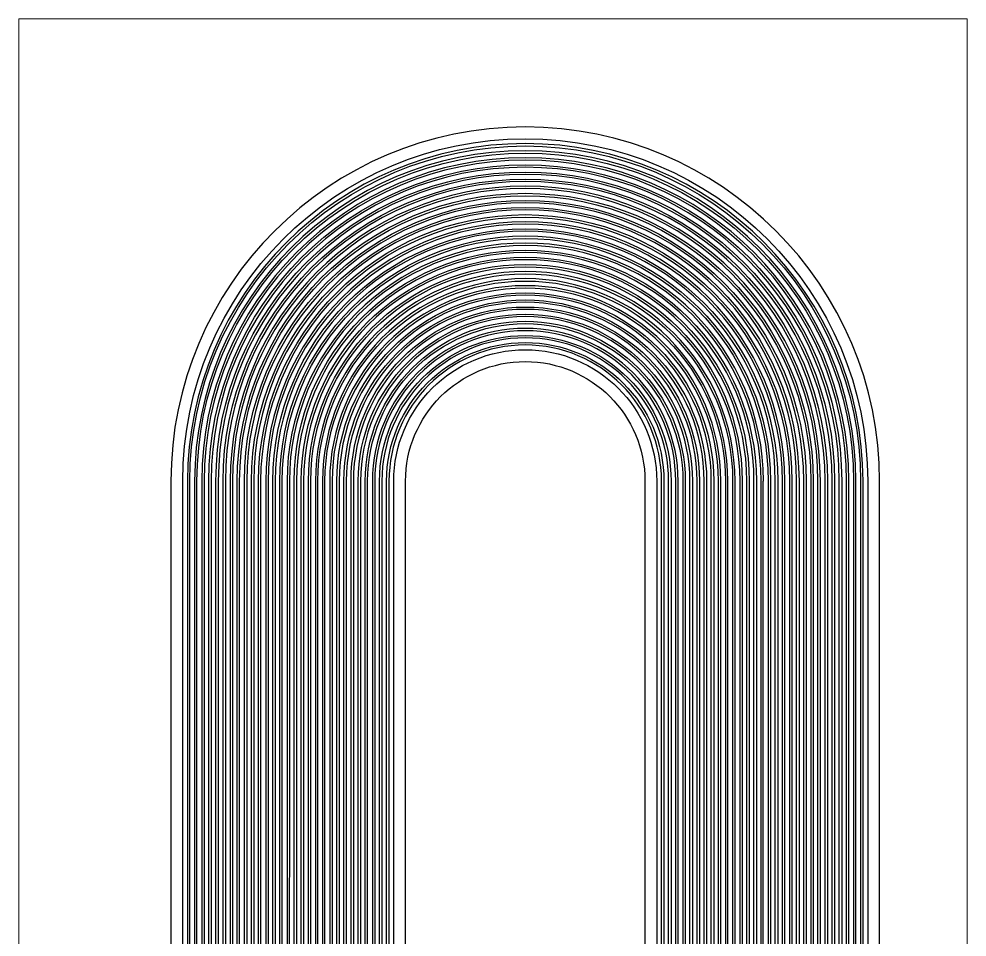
# Model space of a CAD drawing. Header units: millimetres. Extents: x -11.4 to 40, y -7.5 to 70.
# Drawn here: x 0 to 40, y 31.25 to 70 of the extents above; entities that cross this region are included whole.
import ezdxf

# ---------------------------------------------------------------- set-up
doc = ezdxf.new("R2010")
doc.units = ezdxf.units.MM
for name, color, linetype in [('Cut Through All', 3, 'Continuous'), ('DEF POINTS', 7, 'Continuous'), ('Metal Tracks', 2, 'Continuous')]:
    doc.layers.add(name, color=color, linetype=linetype)

msp = doc.modelspace()

# ---------------------------------------------------------------- linework, layer by layer
at = {"layer": 'Cut Through All'}
for points in [[(36.311, 23.841), (36.311, 50.491, 1), (6.411, 50.491), (6.411, 23.865, -0.198912)], [(16.311, 23.865), (16.311, 50.491, -1), (26.411, 50.491), (26.411, 23.841, -0.198912)]]:
    msp.add_lwpolyline(points, format="xyb", dxfattribs=at)
at = {"layer": 'DEF POINTS', "linetype": 'Continuous', "lineweight": 0}
msp.add_lwpolyline([(0, 0), (0, 70), (40, 70), (40, 0)], close=True, dxfattribs=at)
at = {"layer": 'Metal Tracks'}
for points in [[(6.911, 23.865), (6.911, 50.491, -1), (35.811, 50.491), (35.811, 23.007, 0.198912)], [(35.611, 22.924), (35.611, 50.491, 1), (7.111, 50.491), (7.111, 23.036, -0.198912)], [(7.211, 22.995), (7.211, 50.491, -1), (35.511, 50.491), (35.511, 22.883, 0.198912)], [(35.311, 22.8), (35.311, 50.491, 1), (7.411, 50.491), (7.411, 22.912, -0.198912)], [(4.511, 17.015), (4.361, 17.015), (4.361, 19.555, -0.198912), (4.42, 19.696), (7.453, 22.729, 0.198912), (7.511, 22.871), (7.511, 50.491, -1), (35.211, 50.491), (35.211, 22.758, 0.198912), (35.27, 22.617), (36.526, 21.361, -0.198912), (36.585, 21.219), (36.585, 9.25, 0.414214), (36.685, 9.15), (37.568, 9.15, -0.414214), (37.668, 9.05)], [(35.011, 22.675), (35.011, 50.491, 1), (7.711, 50.491), (7.711, 22.788, -0.198912)], [(34.911, 22.634), (34.911, 50.491, 1), (7.811, 50.491), (7.811, 22.746, -0.198912)], [(4.711, 17.044), (4.861, 17.044), (4.861, 19.348, -0.198912), (4.92, 19.489), (7.953, 22.522, 0.198912), (8.011, 22.664), (8.011, 50.491, -1), (34.711, 50.491), (34.711, 22.551, 0.198912), (34.77, 22.41), (35.516, 21.663, -0.198912), (35.575, 21.522), (35.575, 17.288, 0.414214), (35.675, 17.188), (36.298, 17.188, 0.414214), (36.398, 17.288)], [(34.611, 22.51), (34.611, 50.491, 1), (8.111, 50.491), (8.111, 22.622, -0.198912)], [(36.398, 9.05, 0.414214), (36.298, 9.15), (35.415, 9.15, -0.414214), (35.315, 9.25), (35.315, 21.216, 0.198912), (35.256, 21.358), (34.37, 22.244, -0.198912), (34.311, 22.385), (34.311, 50.491, 1), (8.411, 50.491), (8.411, 22.519, -0.198912), (8.338, 22.342), (5.334, 19.338, 0.198912), (5.261, 19.161), (5.261, 17.052), (5.411, 17.052)], [(8.311, 22.539), (8.311, 50.491, -1), (34.411, 50.491), (34.411, 22.427, 0.198912)], [(8.611, 22.436), (8.611, 50.491, -1), (34.111, 50.491), (34.111, 22.303, 0.198912)], [(35.128, 17.288, -0.414214), (35.028, 17.188), (34.405, 17.188, -0.414214), (34.305, 17.288), (34.305, 21.519, 0.198912), (34.246, 21.661), (33.87, 22.037, -0.198912), (33.811, 22.178), (33.811, 50.491, 1), (8.911, 50.491), (8.911, 22.311, -0.198912), (8.838, 22.135), (5.834, 19.131, 0.198912), (5.761, 18.954), (5.761, 17.081), (5.611, 17.081)], [(34.011, 22.261), (34.011, 50.491, 1), (8.711, 50.491), (8.711, 22.394, -0.198912)], [(33.711, 22.137), (33.711, 50.491, 1), (9.011, 50.491), (9.011, 22.27, -0.198912)], [(9.211, 22.187), (9.211, 50.491, -1), (33.511, 50.491), (33.511, 22.054, 0.198912)], [(9.311, 22.146), (9.311, 50.491, -1), (33.411, 50.491), (33.411, 22.013, 0.198912)], [(6.211, 17.039), (6.361, 17.039), (6.361, 18.706, -0.198912), (6.434, 18.883), (9.438, 21.886, 0.198912), (9.511, 22.063), (9.511, 50.491, -1), (33.211, 50.491), (33.211, 21.93, 0.198912), (33.27, 21.788), (33.886, 21.172, -0.198912), (33.945, 21.031), (33.945, 5.288, 0.414214), (34.045, 5.188), (35.028, 5.188, 0.414214), (35.128, 5.288), (35.128, 9.05)], [(6.461, 17.163), (6.461, 13.318, 0.414214), (6.561, 13.218), (9.861, 13.218, 0.414214), (9.961, 13.318), (9.961, 13.668, 0.414214), (9.861, 13.768), (6.761, 13.768, -0.414214), (6.661, 13.868), (6.661, 18.588), (6.661, 18.602, -0.198912), (6.72, 18.744), (9.738, 21.762, 0.198912), (9.811, 21.939), (9.811, 50.491, -1), (32.911, 50.491), (32.911, 21.806, 0.198912), (32.97, 21.664), (32.976, 21.658, -0.198912), (33.035, 21.516), (33.035, 17.288, 0.414214), (33.135, 17.188), (33.758, 17.188, 0.414214), (33.858, 17.288)], [(33.111, 21.888), (33.111, 50.491, 1), (9.611, 50.491), (9.611, 22.022, -0.198912)], [(32.811, 21.764), (32.811, 50.491, 1), (9.911, 50.491), (9.911, 17.263, -0.414214)], [(10.111, 16.713), (10.111, 50.491, -1), (32.611, 50.491), (32.611, 21.681, 0.198912)], [(10.211, 16.584), (10.211, 50.491, -1), (32.511, 50.491), (32.511, 21.64, 0.198912)], [(32.311, 21.557), (32.311, 50.491, 1), (10.411, 50.491), (10.411, 16.034, -0.414214)], [(32.211, 21.516), (32.211, 50.491, 1), (10.511, 50.491), (10.511, 15.905, -0.414214)], [(10.711, 15.355), (10.711, 50.491, -1), (32.011, 50.491), (32.011, 21.397, -0.198912)], [(31.911, 21.438), (31.911, 50.491, 1), (10.811, 50.491), (10.811, 15.226, -0.414214)], [(11.011, 14.676), (11.011, 50.491, -1), (31.711, 50.491), (31.711, 21.521, -0.198912)], [(11.111, 14.547), (11.111, 50.491, -1), (31.611, 50.491), (31.611, 21.521, -0.198912)], [(31.411, 50.491, 1), (11.311, 50.491), (11.311, 13.997, -0.414214)], [(31.011, 21.811), (31.011, 50.491, 1), (11.711, 50.491), (11.711, 14.676, 0.414214)], [(11.911, 15.226), (11.911, 50.491, -1), (30.811, 50.491), (30.811, 21.894, -0.198912)], [(30.711, 21.935), (30.711, 50.491, 1), (12.011, 50.491), (12.011, 15.355, 0.414214)], [(12.211, 15.905), (12.211, 50.491, -1), (30.511, 50.491), (30.511, 22.018, -0.198912)], [(12.311, 16.034), (12.311, 50.491, -1), (30.411, 50.491), (30.411, 22.06, -0.198912)], [(30.211, 22.142), (30.211, 50.491, 1), (12.511, 50.491), (12.511, 16.584, 0.414214)], [(12.611, 16.713), (12.611, 50.491, -1), (30.111, 50.491), (30.111, 22.184, -0.198912)], [(29.911, 22.267), (29.911, 50.491, 1), (12.811, 50.491), (12.811, 17.263, 0.414214)], [(12.911, 21.939), (12.911, 50.491, -1), (29.811, 50.491), (29.811, 22.308, -0.198912)], [(29.611, 22.391), (29.611, 50.491, 1), (13.111, 50.491), (13.111, 22.022, 0.198912)], [(29.511, 22.432), (29.511, 50.491, 1), (13.211, 50.491), (13.211, 22.063, 0.198912)], [(13.411, 22.146), (13.411, 50.491, -1), (29.311, 50.491), (29.311, 22.515, -0.198912)], [(29.211, 22.557), (29.211, 50.491, 1), (13.511, 50.491), (13.511, 22.187, 0.198912)], [(13.711, 22.27), (13.711, 50.491, -1), (29.011, 50.491), (29.011, 22.639, -0.198912)], [(28.911, 22.681), (28.911, 50.491, 1), (13.811, 50.491), (13.811, 22.311, 0.198912)], [(14.011, 22.394), (14.011, 50.491, -1), (28.711, 50.491), (28.711, 22.764, -0.198912)], [(28.611, 22.805), (28.611, 50.491, 1), (14.111, 50.491), (14.111, 22.436, 0.198912)], [(12.854, 10.502), (17.361, 10.502, 0.414192), (17.461, 10.602), (17.461, 19.161, 0.198912), (17.388, 19.338), (14.384, 22.342, -0.198912), (14.311, 22.519), (14.311, 50.491, -1), (28.411, 50.491), (28.411, 22.888, -0.198912), (28.353, 22.747), (26.743, 21.137, 0.198912), (26.685, 20.996), (26.685, 17.288, 0.414214), (26.785, 17.188), (27.408, 17.188, 0.414214), (27.508, 17.288)], [(28.311, 22.929), (28.311, 50.491, 1), (14.411, 50.491), (14.411, 22.539, 0.198912)], [(14.611, 22.622), (14.611, 50.491, -1), (28.111, 50.491), (28.111, 23.012, -0.198912)], [(14.711, 22.664), (14.711, 50.491, -1), (28.011, 50.491), (28.011, 23.054, -0.198912)], [(27.811, 23.137), (27.811, 50.491, 1), (14.911, 50.491), (14.911, 22.746, 0.198912)], [(27.711, 23.178), (27.711, 50.491, 1), (15.011, 50.491), (15.011, 22.788, 0.198912)], [(15.211, 22.871), (15.211, 50.491, -1), (27.511, 50.491), (27.511, 23.261, -0.198912)], [(27.411, 23.302), (27.411, 50.491, 1), (15.311, 50.491), (15.311, 22.912, 0.198912)], [(15.511, 22.995), (15.511, 50.491, -1), (27.211, 50.491), (27.211, 23.385, -0.198912)], [(27.111, 23.426), (27.111, 50.491, 1), (15.611, 50.491), (15.611, 23.036, 0.198912)], [(15.811, 23.865), (15.811, 50.491, -1), (26.911, 50.491), (26.911, 23.509, -0.198912)], [(32.588, 9.05), (32.588, 5.288, -0.414214), (32.488, 5.188), (31.505, 5.188, -0.414214), (31.405, 5.288), (31.405, 50.491)]]:
    msp.add_lwpolyline(points, format="xyb", dxfattribs=at)
msp.add_lwpolyline([(15.961, 14.347, 0.414214), (15.861, 14.447), (11.711, 14.447, -0.414214), (11.611, 14.547), (11.611, 50.491, -1), (31.111, 50.491), (31.111, 21.77, -0.198912), (31.053, 21.628), (30.553, 21.129, 0.198912), (30.495, 20.987), (30.495, 17.288, 0.414214), (30.595, 17.188), (31.211, 17.188, 0.414214), (31.311, 17.288), (31.311, 50.491, 1), (11.411, 50.491), (11.405, 17.047), (11.405, 13.997, 0.414214), (11.505, 13.897), (15.861, 13.897, 0.414214), (15.961, 13.997)], format="xyb", close=True, dxfattribs=at)

doc.saveas('drawing.dxf')
